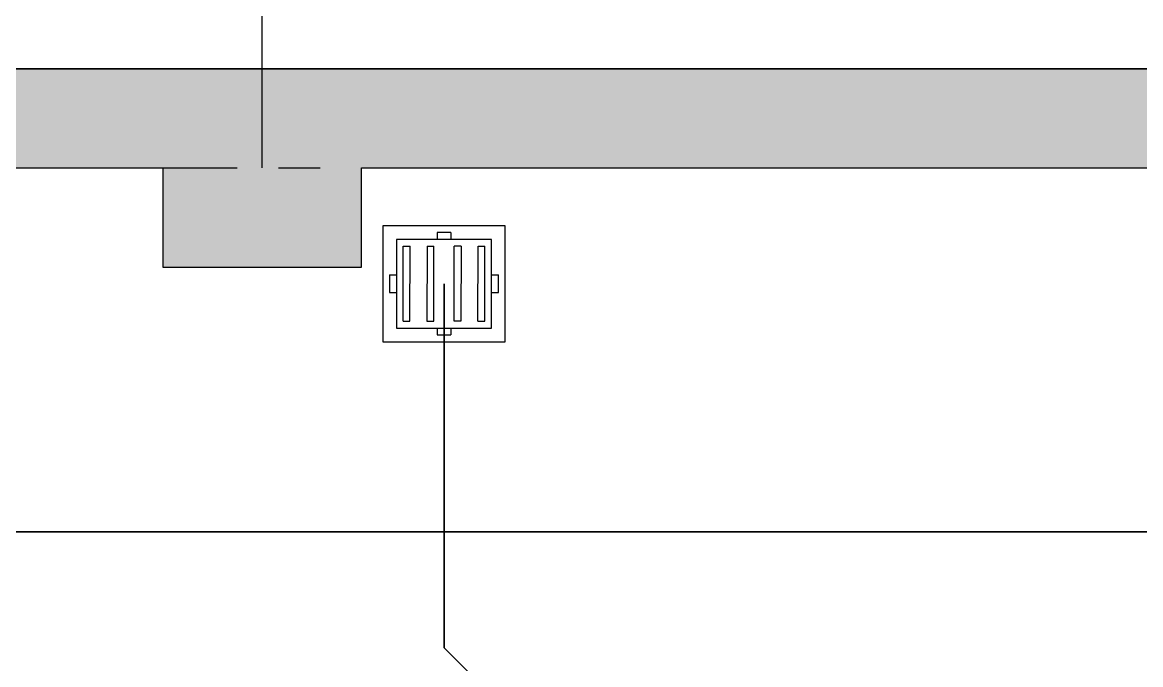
# Model space of a CAD drawing. Header units: millimetres. Extents: x -379292 to 1221486, y 92049 to 447512.
# Drawn here: x 178623 to 182004, y 276618 to 278559 of the extents above; entities that cross this region are included whole.
import ezdxf

# ---------------------------------------------------------------- set-up
doc = ezdxf.new("R2010")
doc.units = ezdxf.units.MM
doc.linetypes.add('CENTER', pattern=[2, 1.25, -0.25, 0.25, -0.25])
doc.layers.add('0-KRCN-SHT YAĞMURSUYUBORUSU-100', color=3, linetype='PISSU_LINE50', lineweight=35)
for name, color, linetype in [('04_RAIN INLET', 51, 'Continuous'), ('05_AXIS', 211, 'CENTER'), ('05_HATCH CONCRETE', 141, 'Continuous'), ('05_HATCH SOLID-2', 253, 'Continuous')]:
    doc.layers.add(name, color=color, linetype=linetype)
doc.styles.add('MUF', font='isocpeur.ttf')
doc.linetypes.add('PISSU_LINE50', pattern='A,50,-10,["C",MUF,S=10,R=0,X=1,Y=-5],0', length=60)

# ---------------------------------------------------------------- blocks, each defined once
blk = doc.blocks.new('202_Aks')
at = {"layer": '05_AXIS', "ltscale": 500}
for p, q in [((122700, 0), (122700, 5000)), ((-5000, 0), (142900, 0))]:
    blk.add_line(p, q, dxfattribs=at)
blk = doc.blocks.new('OtoParkBodrumKatMimari')
at = {"layer": '05_HATCH CONCRETE'}
h = blk.add_hatch(dxfattribs=at)
h.set_pattern_fill('ANSI33', color=8, scale=15, angle=180, style=0)
h.set_pattern_definition([(225, (905000, -3e-07), (67.351921, -67.351921), []), (225, (904932.65, -3e-07), (67.351921, -67.351921), [47.625, -23.8125])])
h.paths.add_polyline_path([(96200, 177300), (96200, 177000), (96800, 177000), (96800, 177300), (104600, 177300), (104600, 177000), (105200, 177000), (105200, 177300), (113000, 177300), (113000, 177000), (113600, 177000), (113600, 177300), (121400, 177300), (121400, 177000), (122000, 177000), (122000, 177300), (127400, 177300), (127400, 177000), (128000, 177000), (128000, 177300), (135000, 177300), (135000, 177000), (135300, 177000), (135300, 172100), (135000, 172100), (135000, 171500), (135300, 171500), (135300, 164100), (135000, 164100), (135000, 163500), (135300, 163500), (135300, 156100), (135000, 156100), (135000, 155500), (135300, 155500), (135300, 148100), (135000, 148100), (135000, 147500), (135300, 147500), (135300, 144600), (135000, 144600), (135000, 144000), (135600, 144000), (135600, 144300), (142600, 144300), (142600, 144000), (142900, 144000), (142900, 140100), (142600, 140100), (142600, 139500), (142900, 139500), (142900, 132100), (142600, 132100), (142600, 131500), (142900, 131500), (142900, 127950), (142600, 127950), (142600, 127350), (142900, 127350), (142900, 124300), (142600, 124300), (142600, 123300), (142900, 123300), (142900, 113800), (142600, 113800), (142600, 112800), (142700, 112800), (142700, 100050), (135550, 100050), (135550, 108100), (135050, 108100), (135050, 83500), (135550, 83500), (135550, 99800), (142700, 99800), (142700, 78800), (142600, 78800), (142600, 77800), (142900, 77800), (142900, 68100), (142600, 68100), (142600, 67500), (143200, 67500), (143200, 144600), (135600, 144600), (135600, 177600), (71000, 177600), (71000, 177000), (71600, 177000), (71600, 177300), (79400, 177300), (79400, 177000), (80000, 177000), (80000, 177300), (87800, 177300), (87800, 177000), (88400, 177000), (88400, 177300)])
at = {"color": 5}
for points in [[(113600, 177300), (121400, 177300), (121400, 177000), (122000, 177000), (122000, 177300), (127400, 177300), (127400, 177000), (128000, 177000), (128000, 177300), (135000, 177300), (135000, 177000), (135300, 177000), (135300, 172100), (135000, 172100), (135000, 171500), (135300, 171500), (135300, 164100)], [(143200, 67500), (143200, 144600), (135600, 144600), (135600, 177600), (71000, 177600)]]:
    blk.add_lwpolyline(points, dxfattribs=at)
at = {"layer": '05_HATCH SOLID-2', "color": 251, "ltscale": 25}
blk.add_lwpolyline([(150500, -8770), (150500, 187430), (4700, 187430), (4700, 177600), (135600, 177600), (135600, 144600), (143200, 144600), (143200, 59700), (90240.2, -300), (70300, -300), (63119.3, 5880.5)], dxfattribs=at)
at = {"layer": '05_AXIS'}
blk.add_blockref('202_Aks', (5000, 177300), dxfattribs=at)
blk = doc.blocks.new('G$CBAC204B7')
at = {"layer": '04_RAIN INLET', "color": 2}
for p, q in [((-0.3698, 0.35), (-0.37, -0.35)), ((0.3702, 0.35), (-0.3698, 0.35)), ((0.37, -0.35), (0.3702, 0.35)), ((-0.2875, 0.2678), (-0.2878, -0.2678)), ((0.288, 0.2678), (-0.2875, 0.2678)), ((-0.2464, 0.2266), (-0.2467, -0.2266)), ((-0.2053, 0.2266), (-0.2464, 0.2266)), ((-0.2053, 0.2266), (-0.2056, -0.2266)), ((-0.1028, -0.2266), (-0.1025, 0.2266)), ((-0.1025, 0.2266), (-0.0614, 0.2266)), ((-0.0614, 0.2266), (-0.0617, -0.2266)), ((0.0619, 0.2266), (0.0617, -0.2266)), ((0.103, 0.2266), (0.0619, 0.2266)), ((0.1028, -0.2266), (0.103, 0.2266)), ((0.2058, 0.2266), (0.2056, -0.2266)), ((0.2469, 0.2266), (0.2058, 0.2266)), ((0.2469, 0.2266), (0.2467, -0.2266)), ((0.2878, -0.2678), (0.288, 0.2678)), ((-0.2878, -0.2678), (0.2878, -0.2678)), ((-0.2056, -0.2266), (-0.2467, -0.2266)), ((-0.1028, -0.2266), (-0.0617, -0.2266)), ((0.1028, -0.2266), (0.0617, -0.2266)), ((0.2467, -0.2266), (0.2056, -0.2266)), ((-0.37, -0.35), (0.37, -0.35))]:
    blk.add_line(p, q, dxfattribs=at)
at = {"layer": '04_RAIN INLET', "color": 2, "ltscale": 50}
for p, q in [((0.0413, 0.3089), (-0.0409, 0.3089)), ((-0.0409, 0.2678), (-0.0409, 0.3089)), ((0.0413, 0.2678), (0.0413, 0.3089)), ((-0.2875, 0.0533), (-0.3287, 0.0533)), ((0.3291, 0.0533), (0.288, 0.0533)), ((-0.2878, -0.0533), (-0.3289, -0.0533)), ((0.3289, -0.0533), (0.2878, -0.0533)), ((-0.0411, -0.3089), (-0.0411, -0.2678)), ((0.0411, -0.3089), (0.0411, -0.2678))]:
    blk.add_line(p, q, dxfattribs=at)
at = {"layer": '04_RAIN INLET', "color": 2, "ltscale": 50, "extrusion": (-2.90481e-21, 1.6744e-09, 1)}
for points in [[(-0.3287, 0.0533), (-0.3289, -0.0533)], [(0.3289, -0.0533), (0.3291, 0.0533)], [(-0.0411, -0.3089), (0.0411, -0.3089)]]:
    blk.add_lwpolyline(points, dxfattribs=at)
blk = doc.blocks.new('IZGARA')
at = {"layer": '04_RAIN INLET', "color": 2}
blk.add_blockref('G$CBAC204B7', (0, 0), dxfattribs=at)
blk = doc.blocks.new('A$Cbceac246')
at = {"layer": '0-KRCN-SHT YAĞMURSUYUBORUSU-100'}
for p, q in [((5795.06, 17665, 0), (5795.06, 17605, 0)), ((5795.06, 17615, 0), (5795.06, 17555, 0)), ((2500.06, 17590, 0), (6536.75, 17590, 0)), ((5810.06, 17540, 0), (5795.06, 17555, 0))]:
    blk.add_line(p, q, dxfattribs=at)
at = {"layer": '04_RAIN INLET', "xscale": 50.00000000000001, "yscale": 50.00000000000001, "zscale": 50.00000000000001, "rotation": 179.9999999845318}
blk.add_blockref('IZGARA', (5795, 17665, 0), dxfattribs=at)

msp = doc.modelspace()

# ---------------------------------------------------------------- block references
at = {"color": 8}
msp.add_blockref('OtoParkBodrumKatMimari', (51648, 100818.8), dxfattribs=at)

# ---------------------------------------------------------------- next in the draw order: block references
at = {"color": 30, "xscale": 10, "yscale": 10, "zscale": 10}
msp.add_blockref('A$Cbceac246', (121948, 101118.8), dxfattribs=at)

doc.saveas('drawing.dxf')
